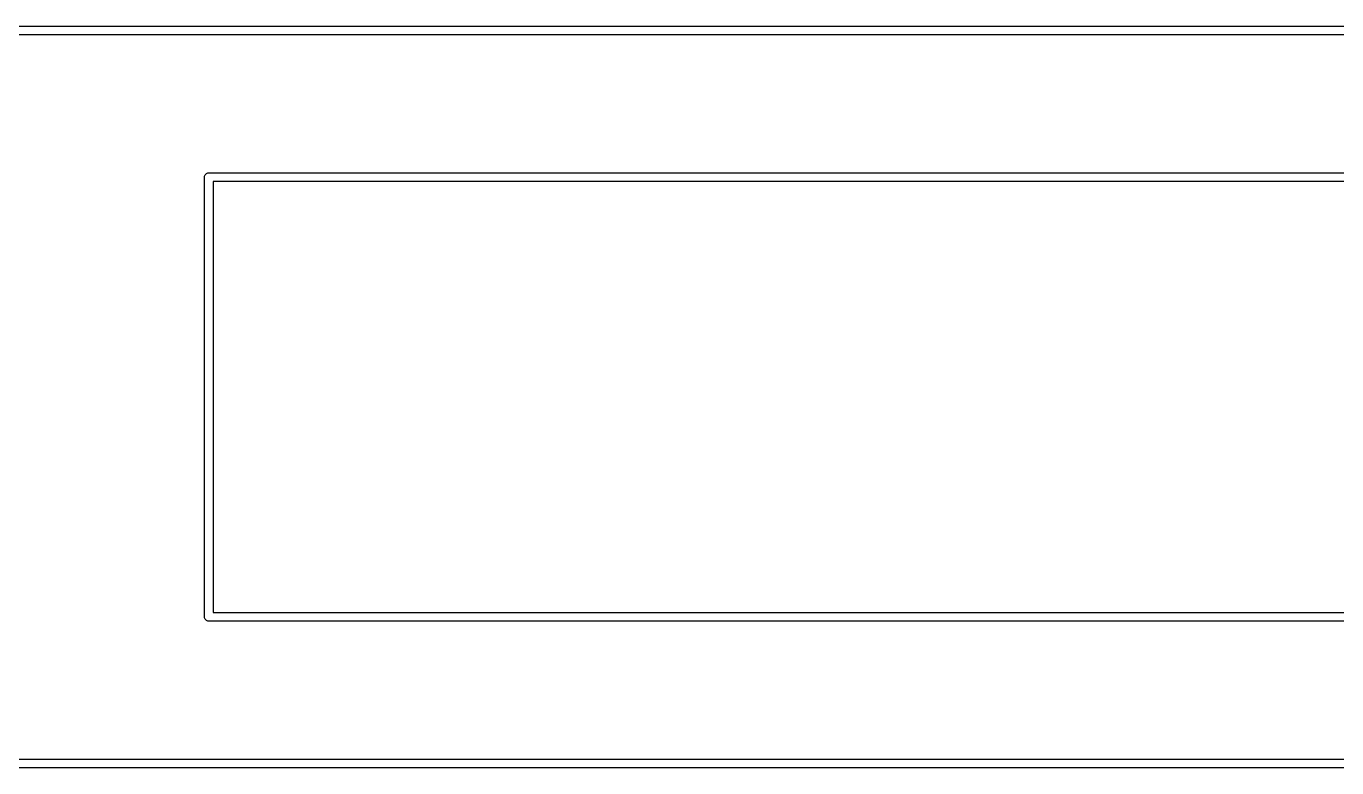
# Model space of a CAD drawing. Extents: x 22 to 393, y -205 to -25.
# Drawn here: x 301.89 to 324.23, y -37.58 to -24.93 of the extents above; entities that cross this region are included whole.
import ezdxf

# ---------------------------------------------------------------- set-up
doc = ezdxf.new("R2010")
doc.units = 0
doc.layers.add('BLACK', color=7, linetype='CONTINUOUS')

msp = doc.modelspace()

# ---------------------------------------------------------------- linework, layer by layer
at = {"layer": 'BLACK', "linetype": 'CONTINUOUS'}
for p, q in [((27.4963, -24.925), (387.504, -24.925)), ((387.497, -25.075), (27.5028, -25.075)), ((304.926, -27.4853), (304.93, -27.4712)), ((304.93, -27.4712), (304.937, -27.4581)), ((304.937, -27.4581), (304.947, -27.4467)), ((304.947, -27.4467), (304.958, -27.4373)), ((304.958, -27.4373), (304.971, -27.4304)), ((304.971, -27.4304), (304.985, -27.4261)), ((304.985, -27.4261), (304.996, -27.425)), ((304.996, -27.425), (305, -27.4246)), ((305, -27.4246), (305.004, -27.425)), ((305.004, -27.425), (364.996, -27.425)), ((304.925, -27.5), (304.926, -27.4853)), ((304.925, -27.5037), (304.925, -27.5)), ((304.925, -34.9963), (304.925, -27.5037)), ((305.075, -27.575), (305.075, -34.925)), ((364.925, -27.575), (305.075, -27.575)), ((304.925, -35), (304.925, -34.9963)), ((304.926, -35.0147), (304.925, -35)), ((304.93, -35.0288), (304.926, -35.0147)), ((304.937, -35.0419), (304.93, -35.0288)), ((304.947, -35.0533), (304.937, -35.0419)), ((304.958, -35.0627), (304.947, -35.0533)), ((304.971, -35.0696), (304.958, -35.0627)), ((304.985, -35.0739), (304.971, -35.0696)), ((305.075, -34.925), (364.925, -34.925)), ((305, -35.0754), (304.985, -35.0739)), ((305.004, -35.075), (305, -35.0754)), ((364.996, -35.075), (305.004, -35.075)), ((225.004, -37.425), (339.996, -37.425)), ((339.925, -37.575), (225.075, -37.575))]:
    msp.add_line(p, q, dxfattribs=at)

doc.saveas('drawing.dxf')
